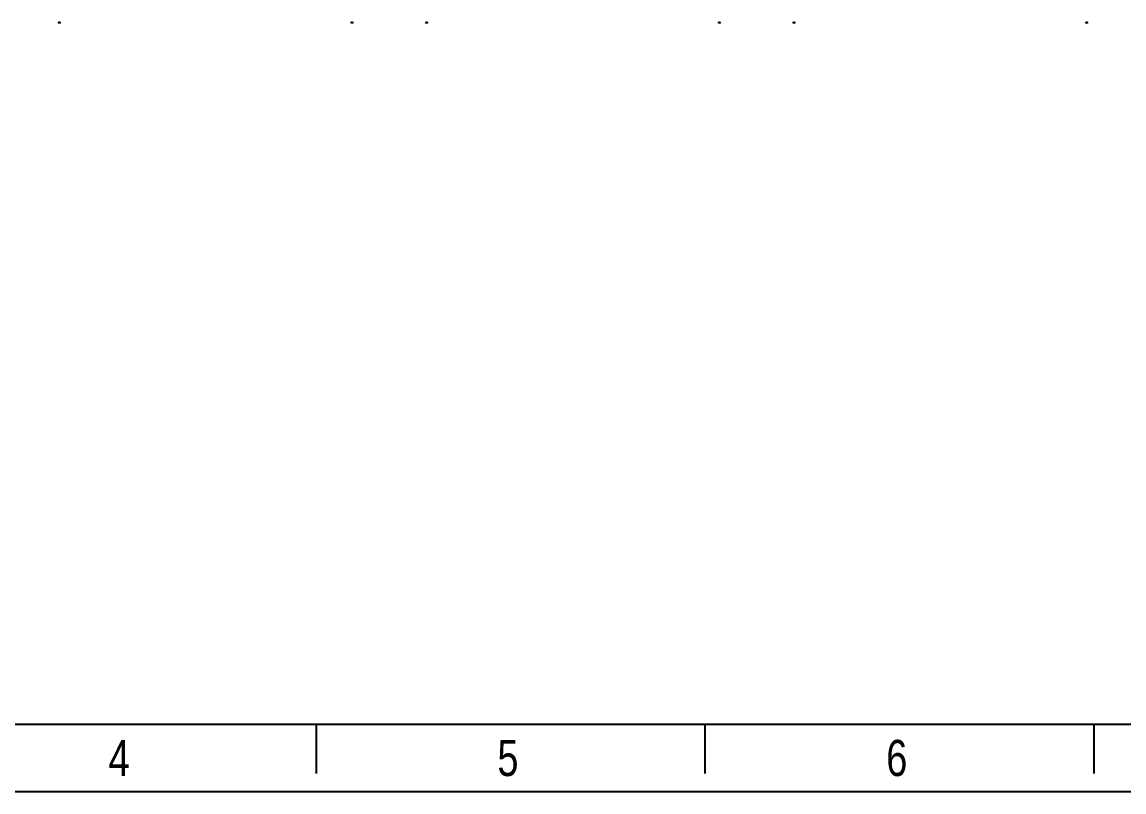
# Model space of a CAD drawing. Header units: millimetres. Extents: x 389 to 17466, y 310 to 5904.
# Drawn here: x 11533 to 13453, y 312 to 1654 of the extents above; entities that cross this region are included whole.
import ezdxf

# ---------------------------------------------------------------- set-up
doc = ezdxf.new("R2010")
doc.units = ezdxf.units.MM
doc.styles.add('CKSTANDARD', font='arial.ttf')
doc.styles.add('Roamns', font='romans.shx')

# ---------------------------------------------------------------- blocks, each defined once
blk = doc.blocks.new('standard template')
for p, q in [((456.3, 5254.1), (37408.8, 5254.1)), ((12589.2, 4851.4), (12589.2, 5254.1)), ((15760.9, 4851.4), (15760.9, 5254.1)), ((18932.5, 4851.4), (18932.5, 5254.1))]:
    blk.add_line(p, q)
blk.add_lwpolyline([(37962.6, 4700.3), (-97.5, 4700.3), (-97.5, 30879.2), (37962.6, 30879.2)], close=True)
at = {"style": 'CKSTANDARD', "width": 0.75}
for s, p in [('4', (10894.1, 4830.4)), ('5', (14065.8, 4830.4)), ('6', (17237.4, 4830.4))]:
    blk.add_text(s, height=294.8, dxfattribs=at).set_placement(p)
at = {"style": 'Roamns'}
for tag, p in [('PAGE_NAME', (27466, 7593.7)), ('PROJECT_NAME', (27466, 6883.9)), ('DRAWN_NAME', (27466, 6174.1)), ('VERSION', (34241, 6174.1)), ('SELECT_DATA', (27466, 5464.4)), ('PAGE_NUMBER', (34241, 5464.4))]:
    blk.add_attdef(tag, p, '', height=284.5, dxfattribs=at)
blk = doc.blocks.new('aszfxn')
at = {"color": 7, "linetype": 'Continuous'}
for p, q in [((9143.8, 2824.8), (9143.8, 2824.8)), ((9144.8, 2824.7), (9144.5, 2824.7)), ((9144.8, 2824.7), (9144.8, 2824.8)), ((9145.8, 2824.8), (9145.8, 2824.7)), ((9146.2, 2824.7), (9145.8, 2824.7)), ((9146.8, 2824.8), (9146.8, 2824.8)), ((9653.8, 2824.8), (9653.8, 2824.8)), ((9654.8, 2824.7), (9654.5, 2824.7)), ((9654.8, 2824.7), (9654.8, 2824.8)), ((9655.8, 2824.8), (9655.8, 2824.7)), ((9656.2, 2824.7), (9655.8, 2824.7)), ((9656.8, 2824.8), (9656.8, 2824.8))]:
    blk.add_line(p, q, dxfattribs=at)
for centre, radius, start, end in [((9144.3, 2826.2), 1.5, 199.5149, 250.5288), ((9144.4, 2826.3), 1.6, 248.2783, 253.9635), ((9144.4, 2826.3), 1.6, 248.6455, 253.962), ((9144.4, 2826.3), 1.63, 253.9569, 256.5907), ((9144.5, 2826.4), 1.66, 256.5927, 259.7755), ((9144.5, 2826.4), 1.72, 259.782, 263.2104), ((9144.5, 2826.6), 1.89, 265.3046, 270.0395), ((9144.5, 2826.5), 1.77, 263.2035, 265.2672), ((9146.2, 2826.6), 1.89, 269.9605, 274.6954), ((9146.2, 2826.5), 1.77, 274.7328, 276.7966), ((9146.2, 2826.4), 1.72, 276.7896, 280.218), ((9146.2, 2826.4), 1.66, 280.2244, 283.4073), ((9146.2, 2826.3), 1.63, 283.4094, 286.0431), ((9146.3, 2826.3), 1.6, 286.038, 291.3546), ((9146.3, 2826.3), 1.6, 286.0365, 291.7217), ((9146.3, 2826.2), 1.5, 289.4712, 340.4851), ((9654.3, 2826.2), 1.5, 199.5149, 250.5288), ((9654.4, 2826.3), 1.6, 248.2783, 253.9635), ((9654.4, 2826.3), 1.6, 248.6455, 253.962), ((9654.4, 2826.3), 1.63, 253.9569, 256.5907), ((9654.5, 2826.4), 1.66, 256.5927, 259.7755), ((9654.5, 2826.4), 1.72, 259.782, 263.2104), ((9654.5, 2826.6), 1.89, 265.3046, 270.0395), ((9654.5, 2826.5), 1.77, 263.2035, 265.2672), ((9656.2, 2826.6), 1.89, 269.9605, 274.6954), ((9656.2, 2826.5), 1.77, 274.7328, 276.7966), ((9656.2, 2826.4), 1.72, 276.7896, 280.218), ((9656.2, 2826.4), 1.66, 280.2244, 283.4073), ((9656.2, 2826.3), 1.63, 283.4094, 286.0431), ((9656.3, 2826.3), 1.6, 286.038, 291.3546), ((9656.3, 2826.3), 1.6, 286.0365, 291.7217), ((9656.3, 2826.2), 1.5, 289.4712, 340.4851)]:
    blk.add_arc(centre, radius, start, end, dxfattribs=at)
for points in [[(9144.8, 2824.8), (9145, 2824.8), (9145.3, 2824.8), (9145.7, 2824.8), (9145.8, 2824.8)], [(9654.8, 2824.8), (9655, 2824.8), (9655.3, 2824.8), (9655.7, 2824.8), (9655.8, 2824.8)]]:
    blk.add_open_spline(points, degree=3, knots=[0, 0, 0, 0, 0.5, 1, 1, 1, 1], dxfattribs=at)
blk = doc.blocks.new('*U25')
blk.add_blockref('aszfxn', (-9400.3, -3069.2))
blk = doc.blocks.new('*U26')
at = {"color": 0, "linetype": 'ByBlock', "lineweight": -2, "transparency": 16777216}
for p in [(640, 0), (1280, 0), (1920, 0)]:
    blk.add_blockref('*U25', p, dxfattribs=at)

msp = doc.modelspace()

# ---------------------------------------------------------------- block references
at = {"transparency": 33554595, "xscale": 0.2136143564296075, "yscale": 0.2136143564296075, "zscale": 0.2136143564296075}
msp.add_blockref('standard template', (9356.629, -692.4419), dxfattribs=at)
msp.add_blockref('*U26', (11212.979, 1897.1281))

doc.saveas('drawing.dxf')
